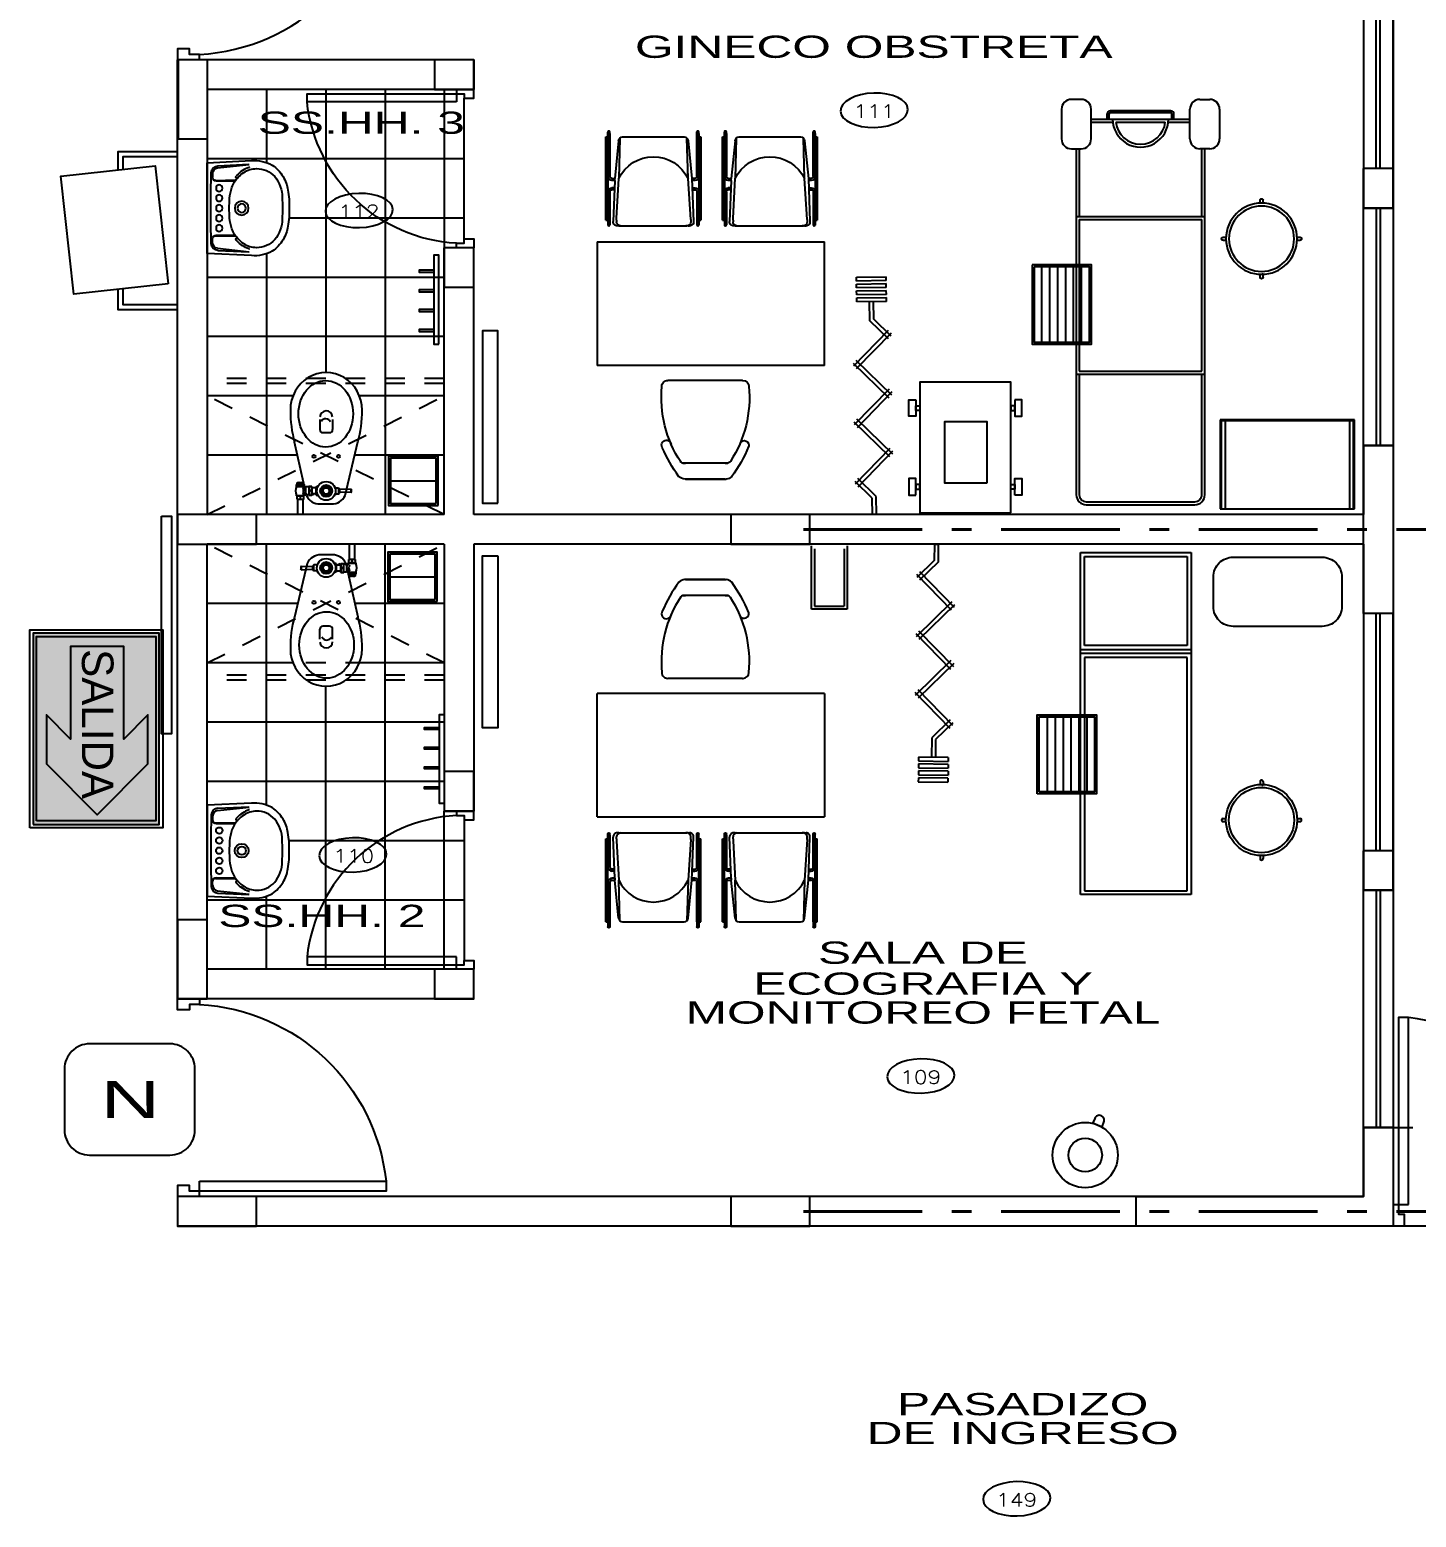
# Model space of a CAD drawing. Header units: millimetres. Extents: x 791 to 2661, y 209 to 602.
# Drawn here: x 1190.18 to 1197.2, y 486.16 to 493.68 of the extents above; entities that cross this region are included whole.
import ezdxf
from ezdxf.enums import TextEntityAlignment as Align

# ---------------------------------------------------------------- set-up
doc = ezdxf.new("R2010")
doc.units = ezdxf.units.MM
doc.header["$LTSCALE"] = 0.1
for name, pattern in [('ACAD_ISO10W100', [18, 12, -3, 0, -3]), ('DASHDOT', [1, 0.5, -0.25, 0, -0.25]), ('DASHED2', [9.525, 6.35, -3.175]), ('HIDDEN', [9.525, 6.35, -3.175]), ('HIDDEN2', [4.7625, 3.175, -1.5875]), ('TRAZOS2', [0.375, 0.25, -0.125])]:
    doc.linetypes.add(name, pattern=pattern)
for name, color, linetype in [('01', 1, 'Continuous'), ('02', 8, 'Continuous'), ('06', 1, 'Continuous'), ('1TEXTO-05', 5, 'Continuous'), ('BRIGADAS', 8, 'TRAZOS2'), ('COLUMNAS', 1, 'Continuous'), ('Equipamiento', 1, 'Continuous'), ('LINEAS', 3, 'HIDDEN2'), ('MARCO_FONDO_NEGRO', 7, 'Continuous'), ('N-AMB', 2, 'Continuous'), ('Pisos', 253, 'Continuous'), ('Proyecciones', 9, 'HIDDEN'), ('Puertas', 1, 'Continuous'), ('Sanitarios', 1, 'Continuous'), ('SEÑAL_FONDO_FIGURAS', 254, 'Continuous'), ('SEÑAL_FONDO_NEGRO', 7, 'Continuous'), ('SEÑAL_FONDO_VERDE', 86, 'Continuous'), ('SEÑALES', 1, 'Continuous'), ('señalizacion', 1, 'Continuous'), ('Ventana alta', 1, 'DASHED2')]:
    doc.layers.add(name, color=color, linetype=linetype)
doc.layers.add('EJES', color=1, linetype='DASHDOT', lineweight=40)
doc.layers.add('MUEBLES', color=8, linetype='HIDDEN2', lineweight=9)
doc.styles.add('0', font='romans.SHX', dxfattribs={"width": 1.5})
doc.styles.add('franklin gothic medium', font='framd.ttf')
doc.styles.add('ROMANS', font='', dxfattribs={"oblique": 1, "height": 0.075})
doc.styles.get('ROMANS').set_extended_font_data('Arial')

# ---------------------------------------------------------------- blocks, each defined once
blk = doc.blocks.new('A$C381B24D8')
at = {"layer": 'Puertas'}
blk.add_lwpolyline([(0.07, 0.1), (0.07, 0.95), (0.025, 0.95), (0.025, 0.1)], close=True, dxfattribs=at)
for points in [[(0, 0.1), (0.025, 0.1), (0.025, 0.055), (0.05, 0.055), (0.05, 0), (0, 0)], [(0.9, 0.1), (0.875, 0.1), (0.875, 0.055), (0.85, 0.055), (0.85, 0), (0.9, 0)]]:
    blk.add_lwpolyline(points, dxfattribs=at)
blk.add_arc((-0.0292, 0.0499), 0.9056, 3.1739, 83.71109, dxfattribs=at)
blk = doc.blocks.new('A$C634057D1')
for p, q in [((0, 0), (0, -0.0778)), ((0.027, 0), (0.027, -0.0778)), ((-0.0857, -0.0538), (-0.1421, -0.0538)), ((-0.212, -0.0973), (-0.2772, -0.3682)), ((-0.243, -0.1109), (-0.245, -0.1129)), ((-0.245, -0.1129), (-0.245, -0.1267)), ((-0.243, -0.1287), (-0.245, -0.1267)), ((-0.243, -0.1109), (-0.186, -0.1128)), ((-0.243, -0.1109), (-0.243, -0.1287)), ((-0.243, -0.1287), (-0.186, -0.1268)), ((-0.186, -0.1128), (-0.186, -0.1268)), ((-0.1795, -0.1048), (-0.182, -0.1073)), ((-0.182, -0.1323), (-0.182, -0.1073)), ((-0.1795, -0.1348), (-0.182, -0.1323)), ((-0.162, -0.1048), (-0.1795, -0.1048)), ((-0.1795, -0.1348), (-0.1795, -0.1048)), ((-0.162, -0.1348), (-0.1795, -0.1348)), ((-0.1591, -0.0988), (-0.162, -0.0988)), ((-0.162, -0.1062), (-0.162, -0.0988)), ((-0.162, -0.1334), (-0.162, -0.1408)), ((-0.1591, -0.1408), (-0.162, -0.1408)), ((-0.066, -0.0978), (-0.0744, -0.0978)), ((-0.066, -0.1418), (-0.0744, -0.1418)), ((-0.066, -0.0978), (-0.066, -0.1418)), ((-0.066, -0.1043), (-0.043, -0.1043)), ((-0.066, -0.1353), (-0.043, -0.1353)), ((-0.0477, -0.1043), (-0.0505, -0.0965)), ((-0.0472, -0.1043), (-0.0505, -0.0965)), ((-0.043, -0.0973), (-0.028, -0.0973)), ((-0.043, -0.1423), (-0.043, -0.0973)), ((-0.043, -0.1423), (-0.028, -0.1423)), ((-0.0408, -0.1198), (-0.0302, -0.1198)), ((-0.028, -0.1423), (-0.028, -0.0973)), ((-0.028, -0.0998), (-0.013, -0.0998)), ((-0.028, -0.1398), (-0.013, -0.1398)), ((-0.0169, -0.0973), (0.0437, -0.3664)), ((0.0037, -0.0993), (-0.013, -0.0993)), ((-0.013, -0.0993), (-0.013, -0.1403)), ((0.0037, -0.1403), (-0.013, -0.1403)), ((0.0331, -0.0948), (-0.0061, -0.0948)), ((-0.0061, -0.0948), (-0.0061, -0.0993)), ((0.0331, -0.0968), (-0.0061, -0.0968)), ((-0.0061, -0.1403), (-0.0061, -0.1518)), ((0.0331, -0.1428), (-0.0061, -0.1428)), ((-0.0035, -0.0778), (-0.0035, -0.0948)), ((0.0305, -0.0778), (-0.0035, -0.0778)), ((0.0135, -0.0795), (0.0135, -0.0931)), ((0.0305, -0.0778), (0.0305, -0.0948)), ((0.0331, -0.0948), (0.0331, -0.0968)), ((0.0331, -0.1428), (0.0331, -0.1518)), ((0.0331, -0.1518), (-0.0061, -0.1518)), ((-0.0035, -0.1518), (-0.0035, -0.1618)), ((0.0305, -0.1618), (-0.0035, -0.1618)), ((0.0135, -0.1535), (0.0135, -0.1601)), ((0.0305, -0.1518), (0.0305, -0.1618)), ((-0.149, -0.4801), (-0.149, -0.4297)), ((-0.099, -0.4147), (-0.134, -0.4147)), ((-0.084, -0.4801), (-0.084, -0.4297))]:
    blk.add_line(p, q)
blk.add_lwpolyline([(-0.1257, -0.1038), (-0.135, -0.1198), (-0.1257, -0.1358), (-0.1073, -0.1358), (-0.098, -0.1198), (-0.1073, -0.1038)], close=True)
for centre, radius in [((-0.1165, -0.1198), 0.0475), ((-0.1165, -0.1198), 0.03), ((-0.1165, -0.1198), 0.029), ((-0.1165, -0.1198), 0.0261), ((-0.1165, -0.1198), 0.024), ((-0.1165, -0.1198), 0.0232), ((-0.1165, -0.1198), 0.016), ((-0.1783, -0.2941), 0.00767), ((-0.0547, -0.2941), 0.00767)]:
    blk.add_circle(centre, radius)
for centre, radius, start, end in [((-0.1462, -0.1253), 0.0716, 87.57807, 156.96042), ((-0.0827, -0.1253), 0.0716, 23.03958, 92.42193), ((-0.1802, -0.1176), 0.00754, 103.7683, 140.24247), ((-0.1802, -0.122), 0.00754, 219.75753, 256.2317), ((-0.1345, -0.1093), 0.0275, 157.58788, 171.3471), ((-0.1345, -0.1303), 0.0275, 188.6529, 202.41212), ((-0.0962, -0.1149), 0.0304, 7.81293, 34.26209), ((-0.0962, -0.1247), 0.0304, 325.73791, 352.18707), ((-0.0135, -0.1086), 0.0295, 157.58788, 202.41212), ((-0.0135, -0.131), 0.0295, 157.58788, 202.41212), ((-0.0575, -0.1086), 0.0295, 337.58788, 22.41212), ((-0.0575, -0.131), 0.0295, 337.58788, 22.41212), ((0.0241, -0.1198), 0.0371, 146.49155, 213.50845), ((0.005, -0.1001), 0.0223, 67.58788, 112.41212), ((0.005, -0.0725), 0.0223, 247.58788, 292.41212), ((0.039, -0.1198), 0.0408, 159.19873, 200.80127), ((0.022, -0.1001), 0.0223, 67.58788, 112.41212), ((0.022, -0.0725), 0.0223, 247.58788, 292.41212), ((-0.0134, -0.1198), 0.0519, 333.71578, 26.28422), ((0.005, -0.1741), 0.0223, 67.58788, 112.41212), ((0.005, -0.1395), 0.0223, 247.58788, 292.41212), ((0.022, -0.1741), 0.0223, 67.58788, 112.41212), ((0.022, -0.1395), 0.0223, 247.58788, 292.41212), ((-0.134, -0.4297), 0.015, 90, 180), ((-0.099, -0.4297), 0.015, 0, 90), ((-0.1165, -0.4921), 0.0326, 184.69817, 357.37177), ((-0.1138, -0.4582), 0.0267, 202.8247, 331.59324)]:
    blk.add_arc(centre, radius, start, end)
for centre, major_axis, ratio, start_param, end_param in [((-0.1165, -0.5233), (0, -0.3339), 0.543435, 4.229443, 4.728782), ((-0.1165, -0.5233), (0, -0.3339), 0.543435, 1.554403, 2.060025), ((-0.1165, -0.5288), (0, -0.1893), 0.958462, 4.712389, 7.853982)]:
    blk.add_ellipse(centre, major_axis=major_axis, ratio=ratio, start_param=start_param, end_param=end_param)
blk.add_ellipse((-0.1144, -0.5096), major_axis=(0, -0.1683), ratio=0.821749)
blk = doc.blocks.new('A$C4FD81D01')
for p, q in [((-0.23, 0), (-0.2402, -0.2243)), ((0.23, 0), (-0.23, 0)), ((0.2402, -0.2243), (0.23, 0)), ((-0.2145, -0.0546), (-0.2216, -0.2119)), ((-0.2032, -0.0529), (-0.2208, -0.212)), ((-0.1753, -0.028), (-0.1544, -0.028)), ((-0.1404, -0.0423), (-0.1424, -0.1417)), ((-0.1375, -0.045), (-0.1375, -0.1383)), ((0.1375, -0.045), (0.1375, -0.1383)), ((0.1404, -0.0423), (0.1424, -0.1417)), ((0.1753, -0.028), (0.1544, -0.028)), ((0.2032, -0.0529), (0.2208, -0.212)), ((0.2145, -0.0546), (0.2216, -0.2119))]:
    blk.add_line(p, q)
for points in [[(-0.2072, -0.215, -0.005), (-0.2064, -0.212, -0.121292), (-0.166, -0.1504, -0.007977), (-0.1624, -0.1469)], [(0.2072, -0.215, 0.005), (0.2064, -0.212, 0.121292), (0.166, -0.1504, 0.007977), (0.1624, -0.1469)]]:
    blk.add_lwpolyline(points, format="xyb")
blk.add_lwpolyline([(-0.0496, -0.1137, 0.062677), (-0.1048, -0.1251, 0.110639), (-0.1576, -0.159, 0.120976), (-0.195, -0.2156, 0.061198), (-0.2, -0.25, 0.21707), (-0.1593, -0.342, 0.174983), (-0.0545, -0.3798, 0.010618), (0, -0.381, 0.010618), (0.0545, -0.3798, 0.174983), (0.1593, -0.342, 0.21707), (0.2, -0.25, 0.061198), (0.195, -0.2156, 0.120976), (0.1576, -0.159, 0.110639), (0.1048, -0.1251, 0.062677), (0.0496, -0.1137, 0.017583), (0, -0.112, 0.017583)], format="xyb", close=True)
for centre, radius in [((-0.1015, -0.0615), 0.0165), ((-0.051, -0.0615), 0.0165), ((0, -0.0615), 0.0165), ((0.051, -0.0615), 0.0165), ((0.1015, -0.0615), 0.0165), ((0, -0.175), 0.035), ((0, -0.175), 0.0215)]:
    blk.add_circle(centre, radius)
for centre, radius, start, end in [((-0.1795, -0.0561), 0.035, 92.00786, 177.39475), ((-0.1753, -0.056), 0.028, 90, 173.68888), ((0, -5.1762), 5.1582, 87.99214, 92.00786), ((-0.1545, -0.045), 0.017, 0, 90), ((-0.1544, -0.042), 0.014, 358.86261, 90), ((0.1545, -0.045), 0.017, 90, 180), ((0.1544, -0.042), 0.014, 90, 181.13739), ((0.1753, -0.056), 0.028, 6.31112, 90), ((0.1795, -0.0561), 0.035, 2.60525, 87.99214), ((-0.1583, -0.1513), 0.006, 313.35691, 133.35691), ((-0.1404, -0.1417), 0.002, 178.86261, 305.63814), ((-0.1355, -0.1383), 0.002, 180, 303.28912), ((0.1048, -0.1251), 9e-16, 142.3286, 0), ((0.1355, -0.1383), 0.002, 236.71088, 0), ((0.1404, -0.1417), 0.002, 234.36186, 1.13739), ((0.1583, -0.1513), 0.006, 46.64309, 226.64309), ((-0.0555, -0.2393), 0.1853, 175.37654, 209.02537), ((0.0555, -0.2393), 0.1853, 330.97463, 4.62346), ((-0.0678, -0.2307), 0.1792, 213.31809, 238.99235), ((0.0678, -0.2307), 0.1792, 301.00765, 326.68191), ((-0.0595, -0.2119), 0.1996, 239.74352, 260.7094), ((-0.0208, -0.0264), 0.389, 259.49668, 266.34485), ((0, 2.5021), 2.9171, 269.10365, 270.89635), ((0.0208, -0.0264), 0.389, 273.65515, 280.50332), ((0.0595, -0.2119), 0.1996, 279.2906, 300.25648)]:
    blk.add_arc(centre, radius, start, end)
blk = doc.blocks.new('H-7')
for p, q in [((0.318, 0.0962), (0.1397, -0.0821)), ((0.3322, 0.0821), (0.1539, -0.0962)), ((0.2897, 0.0821), (0.468, -0.0962)), ((0.3039, 0.0962), (0.4822, -0.0821)), ((0.618, 0.0962), (0.4397, -0.0821)), ((0.6322, 0.0821), (0.4539, -0.0962)), ((0.5869, 0.0821), (0.7652, -0.0962)), ((0.6011, 0.0962), (0.7794, -0.0821)), ((0.9152, 0.0962), (0.7369, -0.0821)), ((0.9294, 0.0821), (0.7511, -0.0962)), ((0.8869, 0.0821), (0.979, -0.01)), ((0.9011, 0.0962), (0.9873, 0.01)), ((0, 0.01), (0.0901, 0.01)), ((0, 0.01), (0, -0.01)), ((0.0901, 0.01), (0.1822, -0.0821)), ((0.9873, 0.01), (1.0765, 0.01)), ((1.0765, 0.075), (1.0965, 0.075)), ((1.0765, 0.075), (1.0765, -0.075)), ((1.0965, -0.075), (1.0965, 0.075)), ((1.1115, 0.075), (1.1315, 0.075)), ((1.1115, 0.075), (1.1115, -0.075)), ((1.1315, -0.075), (1.1315, 0.075)), ((1.1465, 0.075), (1.1665, 0.075)), ((1.1465, 0.075), (1.1465, -0.075)), ((1.1665, -0.075), (1.1665, 0.075)), ((1.1815, 0.075), (1.2015, 0.075)), ((1.1815, 0.075), (1.1815, -0.075)), ((1.2015, -0.075), (1.2015, 0.075)), ((0, -0.01), (0.0818, -0.01)), ((0.0818, -0.01), (0.168, -0.0962)), ((0.979, -0.01), (1.0765, -0.01)), ((1.0765, -0.075), (1.0965, -0.075)), ((1.1115, -0.075), (1.1315, -0.075)), ((1.1465, -0.075), (1.1665, -0.075)), ((1.1815, -0.075), (1.2015, -0.075))]:
    blk.add_line(p, q)
blk = doc.blocks.new('MM-03')
at = {"layer": 'Equipamiento'}
for p, q in [((-1.6905, 0.6118), (-1.5405, 0.6118)), ((-1.7405, 0.5118), (-1.7405, 0.5618)), ((-1.4905, 0.5618), (-1.4905, 0.5118)), ((-1.1488, -0.1132), (-1.1488, 0.5368)), ((-0.3505, -0.1132), (-0.3505, 0.5368)), ((-1.5405, 0.4618), (-1.6905, 0.4618)), ((-1.6405, -0.0382), (-1.6405, 0.4618)), ((-1.6255, 0.3523), (-1.6255, 0.4618)), ((-1.1338, -0.0982), (-1.1338, 0.5218)), ((-0.3655, -0.0982), (-0.3655, 0.5218)), ((-1.6405, 0.3807), (-1.667, 0.3807)), ((-1.682, 0.3657), (-1.682, 0.058)), ((-1.672, 0.3657), (-1.672, 0.058)), ((-1.6405, 0.3707), (-1.667, 0.3707)), ((-1.6255, 0.0865), (-1.6255, 0.3372)), ((-1.6405, 0.053), (-1.667, 0.053)), ((-1.6405, 0.043), (-1.667, 0.043)), ((-1.6255, -0.0382), (-1.6255, 0.0714)), ((-1.5405, -0.0382), (-1.6905, -0.0382)), ((-1.7405, -0.0882), (-1.7405, -0.1382)), ((-1.4905, -0.1382), (-1.4905, -0.0882)), ((-1.6905, -0.1882), (-1.5405, -0.1882))]:
    blk.add_line(p, q, dxfattribs=at)
for points in [[(-1.4905, -0.1132), (0.2595, -0.1132, 0.414214), (0.3095, -0.0632), (0.3095, 0.4868, 0.414214), (0.2595, 0.5368), (-1.4905, 0.5368)], [(-0.3505, -0.0982), (0.2595, -0.0982, 0.414214), (0.2945, -0.0632), (0.2945, 0.4868, 0.414214), (0.2595, 0.5218), (-0.3505, 0.5218)]]:
    blk.add_lwpolyline(points, format="xyb", dxfattribs=at)
for points in [[(-1.1488, 0.5218), (-1.4905, 0.5218)], [(-1.0405, 0.5218), (-1.1338, 0.5218)], [(-0.3655, 0.5218), (-1.0405, 0.5218)], [(-1.4905, -0.0982), (-1.1488, -0.0982)], [(-1.1338, -0.0982), (-1.0405, -0.0982)], [(-1.0405, -0.0982), (-0.3655, -0.0982)]]:
    blk.add_lwpolyline(points, dxfattribs=at)
for centre, radius, start, end in [((-1.6905, 0.5618), 0.05, 90, 180), ((-1.5405, 0.5618), 0.05, 0, 90), ((-1.6905, 0.5118), 0.05, 180, 270), ((-1.5405, 0.5118), 0.05, 270, 0), ((-1.667, 0.3657), 0.015, 90, 180), ((-1.667, 0.3657), 0.005, 90, 180), ((-1.6405, 0.2118), 0.1413, 270, 90), ((-1.6405, 0.2118), 0.1263, 276.82337, 83.17663), ((-1.667, 0.058), 0.015, 180, 270), ((-1.667, 0.058), 0.005, 180, 270), ((-1.6905, -0.0882), 0.05, 90, 180), ((-1.5405, -0.0882), 0.05, 0, 90), ((-1.6905, -0.1382), 0.05, 180, 270), ((-1.5405, -0.1382), 0.05, 270, 0)]:
    blk.add_arc(centre, radius, start, end, dxfattribs=at)
blk = doc.blocks.new('MA-32-34')
for p, q in [((-0.0075, 0.1798), (-0.0075, 0.1949)), ((0.0075, 0.1798), (0.0075, 0.1949)), ((-0.1949, 0.0075), (-0.1798, 0.0075)), ((0.1798, 0.0075), (0.1949, 0.0075)), ((-0.1949, -0.0075), (-0.1798, -0.0075)), ((0.1798, -0.0075), (0.1949, -0.0075)), ((-0.0075, -0.1949), (-0.0075, -0.1798)), ((0.0075, -0.1949), (0.0075, -0.1798))]:
    blk.add_line(p, q)
for radius in [0.18, 0.165]:
    blk.add_circle((0, 0), radius)
for centre, radius, start, end in [((0, 0.195), 0.0075, 358.89789, 181.10211), ((-0.195, 0), 0.0075, 88.89789, 271.10211), ((-0.186, 0.0013), 0.01, 5, 90), ((0.195, 0), 0.0075, 268.89789, 91.10211), ((0, -0.195), 0.0075, 178.89789, 1.10211)]:
    blk.add_arc(centre, radius, start, end)
blk = doc.blocks.new('MA-47')
for p, q in [((-0.1, 0.01), (-0.1, 0.39)), ((-0.06, 0.01), (-0.06, 0.39)), ((-0.02, 0.01), (-0.02, 0.39)), ((0.02, 0.01), (0.02, 0.39)), ((0.06, 0.01), (0.06, 0.39)), ((0.1, 0.01), (0.1, 0.39))]:
    blk.add_line(p, q)
for points in [[(0.15, 0.4), (0.15, 0), (-0.15, 0), (-0.15, 0.4)], [(0.14, 0.39), (0.14, 0.01), (-0.14, 0.01), (-0.14, 0.39)]]:
    blk.add_lwpolyline(points, close=True)
blk = doc.blocks.new('MA-12')
for points in [[(0, 0), (0.66, 0), (0.66, 0.46), (0, 0.46)], [(0.0891, 0.4803), (0.1723, 0.4803), (0.1723, 0.5162), (0.0891, 0.5162)], [(0.1189, 0.46), (0.1425, 0.46), (0.1425, 0.4803), (0.1189, 0.4803)], [(0.5709, 0.4803), (0.4877, 0.4803), (0.4877, 0.5162), (0.5709, 0.5162)], [(0.5411, 0.46), (0.5175, 0.46), (0.5175, 0.4803), (0.5411, 0.4803)], [(0.0891, -0.0203), (0.1723, -0.0203), (0.1723, -0.0562), (0.0891, -0.0562)], [(0.1189, 0), (0.1425, 0), (0.1425, -0.0203), (0.1189, -0.0203)], [(0.5709, -0.0203), (0.4877, -0.0203), (0.4877, -0.0562), (0.5709, -0.0562)], [(0.5411, 0), (0.5175, 0), (0.5175, -0.0203), (0.5411, -0.0203)]]:
    blk.add_lwpolyline(points, close=True)
blk = doc.blocks.new('MC-19')
at = {"layer": 'Equipamiento'}
for p, q in [((0.2192, 0.631), (0.2193, 0.6328)), ((0.2193, 0.6328), (0.2193, 0.6329)), ((0.2193, 0.6328), (0.2193, 0.6328)), ((0.2193, 0.6328), (0.2193, 0.6328)), ((0.2193, 0.6328), (0.2193, 0.6328)), ((0.2193, 0.6328), (0.2193, 0.6328)), ((0.2193, 0.6328), (0.2193, 0.6328)), ((0.2193, 0.631), (0.2193, 0.2528)), ((0.2193, 0.6265), (0.2193, 0.2528)), ((-0.2807, 0.5428), (-0.2807, 0.5476)), ((-0.2807, 0.5428), (-0.2807, 0.5476)), ((-0.2807, 0.5428), (-0.2807, 0.3381)), ((-0.2807, 0.3428), (-0.2807, 0.5428)), ((-0.1999, 0.5569), (-0.1999, 0.3287)), ((-0.1999, 0.5433), (-0.1999, 0.5569)), ((-0.1999, 0.5569), (-0.1999, 0.5433)), ((-0.1999, 0.3287), (-0.1999, 0.3423)), ((0.2192, 0.2549), (0.2193, 0.2528)), ((0.2193, 0.2528), (0.2193, 0.2528)), ((0.2193, 0.2528), (0.2193, 0.2528))]:
    blk.add_line(p, q, dxfattribs=at)
for centre, radius, start, end in [((0.223, -0.1203), 0.8522, 113.39683, 125.1108), ((0.1325, 0.0765), 0.5891, 84.47386, 123.23104), ((-0.1086, 0.6393), 0.0236, 303.18455, 106.85889), ((0.1893, 0.6328), 0.03, 360, 90), ((-0.2266, 0.5403), 0.0546, 137.91193, 172.27353), ((-0.1803, 0.5516), 0.0202, 119.4922, 164.76408), ((-0.2009, 0.3564), 0.0819, 192.9593, 215.40271), ((0.2133, 0.9796), 0.8253, 234.35405, 246.14717), ((-0.1809, 0.3337), 0.0196, 194.76112, 241.35335), ((0.1341, 0.8152), 0.595, 236.66069, 275.32146), ((-0.1074, 0.2459), 0.0248, 238.20308, 80.96344), ((0.1893, 0.2528), 0.03, 270, 0)]:
    blk.add_arc(centre, radius, start, end, dxfattribs=at)
blk = doc.blocks.new('MC-17')
for p, q in [((-0.24, 0.49), (-0.23, 0.49)), ((-0.24, 0.49), (-0.23, 0.49)), ((-0.24, 0.49), (-0.23, 0.49)), ((-0.24, 0.49), (-0.23, 0.49)), ((-0.24, 0.49), (-0.23, 0.49)), ((-0.24, 0.07), (-0.24, 0.49)), ((-0.24, 0.49), (-0.24, 0.07)), ((-0.23, 0.5084), (-0.23, 0.5152)), ((-0.23, 0.5084), (-0.23, 0.5087)), ((-0.23, 0.49), (-0.23, 0.5087)), ((-0.23, 0.3468), (-0.23, 0.5084)), ((-0.23, 0.49), (-0.23, 0.46)), ((-0.22, 0.5084), (-0.22, 0.5152)), ((-0.22, 0.5084), (-0.22, 0.5087)), ((-0.22, 0.3468), (-0.22, 0.5087)), ((-0.22, 0.5087), (-0.22, 0.3468)), ((-0.1954, 0.29), (-0.2032, 0.4983)), ((-0.1862, 0.4903), (-0.1862, 0.5)), ((-0.1862, 0.4903), (-0.1862, 0.4799)), ((-0.1862, 0.4799), (-0.175, 0.28)), ((-0.175, 0.52), (-0.1833, 0.52)), ((-0.175, 0.52), (-0.1573, 0.52)), ((-0.1662, 0.52), (0.1696, 0.52)), ((-0.1573, 0.52), (-0.1573, 0.5192)), ((0.175, 0.52), (0.1643, 0.52)), ((0.175, 0.52), (0.1833, 0.52)), ((0.1896, 0.4867), (0.175, 0.28)), ((0.1896, 0.4867), (0.1896, 0.5)), ((0.195, 0.28), (0.2032, 0.4983)), ((0.22, 0.508), (0.22, 0.5153)), ((0.22, 0.3468), (0.22, 0.508)), ((0.23, 0.508), (0.23, 0.5153)), ((0.23, 0.3468), (0.23, 0.508)), ((0.23, 0.49), (0.24, 0.49)), ((0.24, 0.07), (0.24, 0.49)), ((-0.23, 0.27), (-0.23, 0.3468)), ((-0.2199, 0.3268), (-0.22, 0.3268)), ((-0.1971, 0.3368), (-0.21, 0.3368)), ((-0.1968, 0.3268), (-0.21, 0.3268)), ((0.1968, 0.3268), (0.21, 0.3268)), ((0.1971, 0.3368), (0.21, 0.3368)), ((0.23, 0.2674), (0.23, 0.3644)), ((0.23, 0.29), (0.23, 0.3268)), ((-0.23, 0.27), (-0.23, 0.0524)), ((-0.22, 0.27), (-0.22, 0.0524)), ((-0.22, 0.0517), (-0.22, 0.27)), ((-0.1954, 0.29), (-0.21, 0.29)), ((-0.21, 0.28), (-0.195, 0.28)), ((-0.21, 0.28), (-0.195, 0.28)), ((-0.1954, 0.29), (-0.195, 0.28)), ((-0.1759, 0.089), (-0.195, 0.28)), ((-0.175, 0.28), (-0.175, 0.28)), ((-0.1697, 0.0755), (-0.175, 0.28)), ((0.175, 0.28), (0.1697, 0.0755)), ((0.1759, 0.089), (0.195, 0.28)), ((0.21, 0.28), (0.195, 0.28)), ((0.195, 0.28), (0.21, 0.28)), ((0.21, 0.29), (0.1954, 0.29)), ((0.22, 0.27), (0.22, 0.2531)), ((0.22, 0.07), (0.22, 0.27)), ((0.22, 0.2531), (0.22, 0.07)), ((0.23, 0.29), (0.23, 0.2674)), ((0.23, 0.28), (0.23, 0.29)), ((0.23, 0.28), (0.23, 0.2586)), ((0.23, 0.0526), (0.23, 0.27)), ((0.23, 0.2586), (0.23, 0.0448)), ((-0.23, 0.07), (-0.23, 0.1)), ((-0.1759, 0.089), (-0.1759, 0.089)), ((-0.24, 0.07), (-0.23, 0.07)), ((-0.24, 0.07), (-0.23, 0.07)), ((-0.24, 0.07), (-0.23, 0.07)), ((-0.24, 0.07), (-0.23, 0.07)), ((-0.24, 0.07), (-0.23, 0.07)), ((-0.23, 0.07), (-0.23, 0.0524)), ((-0.23, 0.0533), (-0.23, 0.0449)), ((-0.23, 0.0533), (-0.23, 0.0524)), ((-0.22, 0.0524), (-0.22, 0.0554)), ((-0.22, 0.0517), (-0.22, 0.049)), ((-0.22, 0.049), (-0.22, 0.0449)), ((-0.1559, 0.07), (0.1559, 0.07)), ((0.22, 0.07), (0.22, 0.0526)), ((0.22, 0.0526), (0.22, 0.0448)), ((0.23, 0.07), (0.24, 0.07)), ((0.23, 0.0526), (0.23, 0.0448))]:
    blk.add_line(p, q)
for centre in [(-0.225, 0.515), (0.225, 0.515), (-0.225, 0.045), (0.225, 0.045)]:
    blk.add_circle(centre, 0.005)
for centre, radius, start, end in [((-0.1833, 0.5), 0.02, 90.00001, 184.76365), ((-0.1662, 0.5), 0.02, 90.00001, 180.00001), ((0.1696, 0.5), 0.02, 0.00001, 90.00001), ((0.1833, 0.5), 0.02, 355.23637, 90.00001), ((-0.21, 0.3468), 0.02, 180.00001, 270.00001), ((-0.21, 0.3468), 0.01, 180.00001, 270.00001), ((0.21, 0.3468), 0.01, 270.00001, 0.00001), ((0.21, 0.3468), 0.02, 270.00001, 0.00001), ((-0.21, 0.27), 0.02, 90.00001, 180.00001), ((-0.21, 0.27), 0.01, 90.00001, 180.00001), ((-0.21, 0.27), 0.01, 90.00001, 180.00001), ((0, 0.3642), 0.1942, 205.69542, 334.3046), ((0.21, 0.27), 0.02, 0.00001, 90.00001), ((0.21, 0.27), 0.01, 0.00001, 90.00001), ((-0.1559, 0.09), 0.02, 182.72632, 270.00001), ((0.1559, 0.09), 0.02, 270.00001, 357.2737)]:
    blk.add_arc(centre, radius, start, end)
blk = doc.blocks.new('MC-34')
for p, q in [((-0.025, 0.05), (-0.1, 0.05)), ((-0.025, -0.05), (-0.1, -0.05)), ((-0.025, -0.15), (-0.1, -0.15))]:
    blk.add_line(p, q)
blk.add_lwpolyline([(0, -0.225), (0, 0.225), (-0.025, 0.225), (-0.025, -0.225)], close=True)
for points in [[(-0.025, 0.15), (-0.1, 0.15), (-0.1, 0.14), (-0.025, 0.14)], [(-0.025, 0.05), (-0.1, 0.05), (-0.1, 0.04), (-0.025, 0.04)], [(-0.025, -0.05), (-0.1, -0.05), (-0.1, -0.06), (-0.025, -0.06)], [(-0.025, -0.15), (-0.1, -0.15), (-0.1, -0.16), (-0.025, -0.16)]]:
    blk.add_lwpolyline(points)
blk = doc.blocks.new('MA-29')
for p, q in [((-0.1366, 0.1877), (-0.1366, -0.4923)), ((0.3134, 0.1877), (-0.1366, 0.1877)), ((0.3084, 0.1827), (-0.1366, 0.1827)), ((0.3084, 0.1627), (-0.1366, 0.1627)), ((0.3084, -0.4873), (0.3084, 0.1827)), ((0.3134, -0.4923), (0.3134, 0.1877)), ((0.3084, -0.4673), (-0.1366, -0.4673)), ((-0.1366, -0.4873), (0.3084, -0.4873)), ((-0.1366, -0.4923), (0.3134, -0.4923))]:
    blk.add_line(p, q)
blk = doc.blocks.new('I-40')
at = {"layer": 'Equipamiento'}
for points in [[(-0.555, 0.7157), (-0.255, 0.7157), (-0.255, 0.6124)], [(-0.555, 0.6907), (-0.28, 0.6907), (-0.28, 0.6097)], [(-0.255, 0.0088), (-0.255, -0.0843), (-0.555, -0.0843)], [(-0.28, 0.006), (-0.28, -0.0593), (-0.555, -0.0593)]]:
    blk.add_lwpolyline(points, dxfattribs=at)
blk.add_lwpolyline([(-0.508, 0.5844), (-0.0309, 0.6373), (0.0353, 0.041), (-0.4418, -0.012)], close=True, dxfattribs=at)
blk = doc.blocks.new('MP-1')
at = {"layer": 'Equipamiento'}
blk.add_line((0.115, 0), (0.115, -0.23), dxfattribs=at)
for points in [[(-0.01, -0.24), (0.24, -0.24), (0.24, 0.01), (-0.01, 0.01)], [(0, -0.23), (0.23, -0.23), (0.23, 0), (0, 0)]]:
    blk.add_lwpolyline(points, close=True, dxfattribs=at)
blk = doc.blocks.new('D-7')
blk.add_lwpolyline([(-0.2221, 0.0832), (-0.2361, 0.1039, 0.414214), (-0.2708, 0.1106), (-0.2708, 0.1106, 0.414214), (-0.2776, 0.0759), (-0.2636, 0.0552)], format="xyb", close=True)
for radius in [0.165, 0.085]:
    blk.add_circle((-0.1505, -0.0676), radius)
blk = doc.blocks.new('MM-2')
at = {"linetype": 'Continuous'}
for p, q in [((-1.83, 0.28), (-0.1, 0.28)), ((-1.83, -0.28), (-1.83, 0.28)), ((-0.63, 0.26), (-1.81, 0.26)), ((-1.81, 0.26), (-1.81, -0.26)), ((-0.63, -0.26), (-0.63, 0.26)), ((-0.61, -0.28), (-0.61, 0.28)), ((-0.61, 0.28), (-0.59, 0.28)), ((-0.59, 0.28), (-0.59, -0.28)), ((-0.57, 0.26), (-0.12, 0.26)), ((-0.57, -0.26), (-0.57, 0.26)), ((-0.12, 0.26), (-0.12, -0.26)), ((-0.1, 0.28), (-0.1, -0.28)), ((-0.1, -0.28), (-1.83, -0.28)), ((-1.81, -0.26), (-0.63, -0.26)), ((-0.59, -0.28), (-0.61, -0.28)), ((-0.12, -0.26), (-0.57, -0.26))]:
    blk.add_line(p, q, dxfattribs=at)
blk = doc.blocks.new('A$C4F586106')
at = {"layer": 'SEÑAL_FONDO_FIGURAS'}
h = blk.add_hatch(color=256, dxfattribs=at)
h.paths.add_polyline_path([(1.092, 0.238), (0.029, 0.238), (0.029, 1.85), (1.092, 1.85)])
h.paths.add_polyline_path([(1.063, 1.821), (0.058, 1.821), (0.058, 0.267), (1.063, 0.267)], flags=16)
h.paths.add_polyline_path([(0.807, 1.55), (0.807, 0.438), (0.287, 0.438), (0.287, 1.55)], flags=8)
blk.add_hatch(color=256, dxfattribs=at).paths.add_polyline_path([(0.553, 1.768), (0.126, 1.339), (0.126, 0.925), (0.327, 1.132), (0.327, 0.349), (0.553, 0.349), (0.778, 0.349), (0.778, 1.132), (0.979, 0.925), (0.979, 1.339)])
at = {"layer": 'SEÑAL_FONDO_VERDE'}
h = blk.add_hatch(color=256, dxfattribs=at)
h.paths.add_polyline_path([(0.058, 0.267), (0.058, 1.821), (1.063, 1.821), (1.063, 0.267)])
h.paths.add_polyline_path([(0.327, 0.349), (0.553, 0.349), (0.778, 0.349), (0.778, 1.132), (0.979, 0.925), (0.979, 1.339), (0.553, 1.768), (0.126, 1.339), (0.126, 0.925), (0.327, 1.132)], flags=16)
at = {"layer": 'MARCO_FONDO_NEGRO'}
blk.add_lwpolyline([(1.121, 1.879), (1.121, 0.209), (0, 0.209), (0, 1.879)], close=True, dxfattribs=at)
at = {"layer": 'SEÑAL_FONDO_FIGURAS'}
blk.add_lwpolyline([(1.092, 1.85), (0.029, 1.85), (0.029, 0.238), (1.092, 0.238)], close=True, dxfattribs=at)
at = {"layer": 'SEÑAL_FONDO_NEGRO'}
blk.add_lwpolyline([(1.063, 1.821), (1.063, 0.267), (0.058, 0.267), (0.058, 1.821)], close=True, dxfattribs=at)
at = {"layer": 'SEÑAL_FONDO_VERDE'}
for points in [[(1.063, 1.821), (1.063, 0.267), (0.058, 0.267), (0.058, 1.821)], [(0.553, 0.349), (0.778, 0.349), (0.778, 1.132), (0.979, 0.925), (0.979, 1.339), (0.553, 1.768), (0.126, 1.339), (0.126, 0.925), (0.327, 1.132), (0.327, 0.349)], [(0.553, 0.349), (0.778, 0.349), (0.778, 1.132), (0.979, 0.925), (0.979, 1.339), (0.553, 1.768), (0.126, 1.339), (0.126, 0.925), (0.327, 1.132), (0.327, 0.349)]]:
    blk.add_lwpolyline(points, close=True, dxfattribs=at)
at = {"layer": 'SEÑAL_FONDO_VERDE', "style": 'franklin gothic medium'}
blk.add_text('SALIDA', height=0.2658, rotation=90, dxfattribs=at).set_placement((0.681, 0.372))
blk = doc.blocks.new('A$C4DE02C67')
at = {"layer": 'SEÑALES', "color": 2}
blk.add_lwpolyline([(0.0844, 0), (0.3556, 0, 0.414214), (0.4399, 0.0844), (0.4399, 0.2906, 0.414214), (0.3556, 0.375), (0.0844, 0.375, 0.414214), (0, 0.2906), (0, 0.0844, 0.414214)], format="xyb", close=True, dxfattribs=at)
at = {"layer": 'SEÑALES', "color": 2, "style": 'ROMANS', "width": 1.6}
blk.add_attdef('N', text='', height=0.125, dxfattribs=at).set_placement((0.2219, 0.1875), align=Align.MIDDLE_CENTER)
blk = doc.blocks.new('A$C19FD3893')
at = {"layer": 'SEÑALES', "color": 2}
blk.add_blockref('A$C4DE02C67', (-0.22, -0.375), dxfattribs=at).add_auto_attribs({'N': 'N'})

msp = doc.modelspace()

# ---------------------------------------------------------------- linework, layer by layer
at = {"layer": '01'}
for p, q in [((1197.0814, 500.7791), (1197.0814, 487.7791)), ((1196.9964, 492.9791), (1196.9964, 494.1791)), ((1197.0164, 492.9791), (1197.0164, 494.1791)), ((1196.9964, 492.7791), (1196.9964, 491.5791)), ((1197.0164, 492.7791), (1197.0164, 491.5791)), ((1196.9964, 489.5291), (1196.9964, 490.7291)), ((1197.0164, 489.5291), (1197.0164, 490.7291)), ((1196.9964, 489.3291), (1196.9964, 488.1291)), ((1197.0164, 489.3291), (1197.0164, 488.1291)), ((1197.0814, 487.6291), (1197.0814, 487.6291))]:
    msp.add_line(p, q, dxfattribs=at)
at = {"layer": '02'}
for p, q in [((1196.9314, 494.1791), (1196.9314, 492.9791)), ((1197.0814, 492.9791), (1197.0814, 494.1791)), ((1196.9314, 491.5791), (1196.9314, 492.7791)), ((1197.0814, 492.7791), (1197.0814, 491.5791)), ((1196.9314, 490.7291), (1196.9314, 489.5291)), ((1197.0814, 489.5291), (1197.0814, 490.7291)), ((1196.9314, 488.1291), (1196.9314, 489.3291)), ((1197.0814, 489.3291), (1197.0814, 488.1291))]:
    msp.add_line(p, q, dxfattribs=at)
at = {"layer": '06'}
for p, q in [((1190.9314, 488.7791), (1190.9314, 493.5291)), ((1192.4314, 493.5291), (1190.9314, 493.5291)), ((1192.4314, 493.5291), (1192.4314, 493.3791)), ((1191.0814, 493.3791), (1191.0814, 491.2291)), ((1192.4314, 493.3791), (1191.0814, 493.3791)), ((1196.9314, 492.9791), (1196.9314, 492.7791)), ((1196.9314, 492.9791), (1196.9314, 492.7791)), ((1196.9314, 492.9791), (1196.9314, 492.7791)), ((1196.9314, 492.7791), (1196.9314, 492.9791)), ((1197.0814, 492.9791), (1196.9314, 492.9791)), ((1197.0814, 492.9791), (1197.0814, 492.7791)), ((1197.0814, 492.9791), (1197.0814, 492.7791)), ((1197.0814, 492.9791), (1197.0814, 492.7791)), ((1197.0814, 492.7791), (1197.0814, 492.9791)), ((1197.0814, 492.7791), (1196.9314, 492.7791)), ((1192.4314, 492.5791), (1192.2814, 492.5791)), ((1192.2814, 491.2291), (1192.2814, 492.5791)), ((1192.4314, 491.2291), (1192.4314, 492.5791)), ((1196.9314, 491.5791), (1196.9314, 491.2291)), ((1197.0814, 491.5791), (1196.9314, 491.5791)), ((1197.0814, 491.5791), (1197.0814, 490.7291)), ((1192.2814, 491.2291), (1191.0814, 491.2291)), ((1192.2814, 491.2291), (1191.0814, 491.2291)), ((1196.9314, 491.2291), (1192.4314, 491.2291)), ((1191.0814, 488.9291), (1191.0814, 491.0791)), ((1191.0814, 489.8791), (1191.0814, 491.0791)), ((1192.2814, 491.0791), (1191.0814, 491.0791)), ((1192.2814, 491.0791), (1191.0814, 491.0791)), ((1192.2814, 491.0791), (1192.2814, 489.7291)), ((1196.9314, 491.0791), (1192.4314, 491.0791)), ((1192.4314, 491.0791), (1192.4314, 489.7291)), ((1196.9314, 491.0791), (1196.9314, 490.7291)), ((1197.0814, 490.7291), (1196.9314, 490.7291)), ((1192.4314, 489.7291), (1192.2814, 489.7291)), ((1196.9314, 489.5291), (1196.9314, 489.3291)), ((1196.9314, 489.5291), (1196.9314, 489.3291)), ((1196.9314, 489.3291), (1196.9314, 489.5291)), ((1197.0814, 489.5291), (1196.9314, 489.5291)), ((1197.0814, 489.5291), (1197.0814, 489.3291)), ((1197.0814, 489.5291), (1197.0814, 489.3291)), ((1197.0814, 489.3291), (1197.0814, 489.5291)), ((1197.0814, 489.3291), (1196.9314, 489.3291)), ((1192.4314, 488.9291), (1191.0814, 488.9291)), ((1192.4314, 488.7791), (1192.4314, 488.9291)), ((1192.4314, 488.7791), (1190.9314, 488.7791)), ((1196.9314, 488.1291), (1196.9314, 487.7791)), ((1197.0814, 488.1291), (1196.9314, 488.1291)), ((1196.9314, 488.1291), (1196.9314, 487.7791)), ((1197.0814, 488.1291), (1197.0814, 487.6291)), ((1190.9314, 487.7791), (1190.9314, 487.6291)), ((1196.9314, 487.7791), (1190.9314, 487.7791)), ((1197.0814, 487.6291), (1190.9314, 487.6291))]:
    msp.add_line(p, q, dxfattribs=at)
at = {"layer": 'COLUMNAS', "ltscale": 0.15}
for points in [[(1191.0841, 493.5291), (1190.9341, 493.5291), (1190.9341, 493.1291), (1191.0841, 493.1291)], [(1192.2314, 493.3791), (1192.4314, 493.3791), (1192.4314, 493.5291), (1192.2314, 493.5291)], [(1197.0814, 492.9791), (1196.9314, 492.9791), (1196.9314, 492.7791), (1197.0814, 492.7791)], [(1192.2814, 492.5791), (1192.2814, 492.3791), (1192.4314, 492.3791), (1192.4314, 492.5791)], [(1196.9314, 491.5791), (1197.0814, 491.5791), (1197.0814, 490.7291), (1196.9314, 490.7291)], [(1190.9314, 491.2291), (1190.9314, 491.0791), (1191.3314, 491.0791), (1191.3314, 491.2291)], [(1193.7314, 491.2291), (1193.7314, 491.0791), (1194.1314, 491.0791), (1194.1314, 491.2291)], [(1192.2814, 489.9291), (1192.2814, 489.7291), (1192.4314, 489.7291), (1192.4314, 489.9291)], [(1197.0814, 489.5291), (1196.9314, 489.5291), (1196.9314, 489.3291), (1197.0814, 489.3291)], [(1191.0814, 489.1791), (1190.9314, 489.1791), (1190.9314, 488.7791), (1191.0814, 488.7791)], [(1192.2314, 488.7791), (1192.4314, 488.7791), (1192.4314, 488.9291), (1192.2314, 488.9291)], [(1190.9314, 487.7791), (1190.9314, 487.6291), (1191.3314, 487.6291), (1191.3314, 487.7791)], [(1193.7314, 487.7791), (1193.7314, 487.6291), (1194.1314, 487.6291), (1194.1314, 487.7791)]]:
    msp.add_lwpolyline(points, close=True, dxfattribs=at)
msp.add_lwpolyline([(1197.0814, 487.6291), (1195.7814, 487.6291), (1195.7814, 487.7791), (1196.9314, 487.7791), (1196.9314, 488.1291), (1197.0814, 488.1291), (1197.0814, 487.6291)], dxfattribs=at)
msp.add_lwpolyline([(1197.0814, 487.6291), (1195.7814, 487.6291), (1195.7814, 487.7791), (1196.9314, 487.7791), (1196.9314, 488.1291), (1197.0814, 488.1291), (1197.0814, 487.6291)], dxfattribs=at)
at = {"layer": 'EJES', "linetype": 'ACAD_ISO10W100', "ltscale": 0.5}
for p, q in [((1194.0987, 491.1541), (1199.6136, 491.1541)), ((1194.0987, 487.7041), (1199.2225, 487.7041))]:
    msp.add_line(p, q, dxfattribs=at)
at = {"layer": 'Equipamiento', "lineweight": -2}
for p, q in [((1193.0553, 492.6088), (1193.0553, 491.9838)), ((1193.0553, 492.6088), (1194.2053, 492.6088)), ((1194.2053, 491.9838), (1194.2053, 492.6088)), ((1194.2053, 491.9838), (1193.0553, 491.9838)), ((1194.1398, 490.751), (1194.1398, 491.071)), ((1194.1548, 491.056), (1194.1548, 490.766)), ((1194.3048, 491.056), (1194.3048, 490.766)), ((1194.3198, 491.071), (1194.3198, 490.751)), ((1194.3198, 490.751), (1194.1398, 490.751)), ((1194.1548, 490.766), (1194.3048, 490.766)), ((1193.0553, 489.6995), (1193.0553, 490.3245)), ((1194.2053, 490.3245), (1193.0553, 490.3245)), ((1194.2053, 490.3245), (1194.2053, 489.6995)), ((1193.0553, 489.6995), (1194.2053, 489.6995))]:
    msp.add_line(p, q, dxfattribs=at)
for points in [[(1192.5527, 491.2873), (1192.5527, 492.1578), (1192.4751, 492.1578), (1192.4751, 491.2873)], [(1192.5527, 491.0209), (1192.5527, 490.1505), (1192.4751, 490.1505), (1192.4751, 491.0209)]]:
    msp.add_lwpolyline(points, close=True, dxfattribs=at)
at = {"layer": 'Equipamiento', "linetype": 'ByBlock', "lineweight": -2}
msp.add_lwpolyline([(1195.0278, 491.3894), (1195.0278, 491.6988), (1194.8115, 491.6988), (1194.8115, 491.3894)], close=True, dxfattribs=at)
at = {"layer": 'Equipamiento'}
msp.add_lwpolyline([(1190.8506, 491.2205), (1190.9006, 491.2205), (1190.9006, 490.1205), (1190.8506, 490.1205)], close=True, dxfattribs=at)
at = {"layer": 'Equipamiento', "lineweight": -2}
msp.add_lwpolyline([(1196.7224, 490.6636), (1196.2724, 490.6636, -0.414214), (1196.1724, 490.7636), (1196.1724, 490.9136, -0.414214), (1196.2724, 491.0136), (1196.7224, 491.0136, -0.414214), (1196.8224, 490.9136), (1196.8224, 490.7636, -0.414214)], format="xyb", close=True, dxfattribs=at)
at = {"layer": 'N-AMB', "ltscale": 0.5, "extrusion": (0, 0, -1)}
for centre in [(1194.4563, 493.2743), (1191.8505, 492.7671), (1191.8186, 489.5076), (1194.6923, 488.3894), (1195.1778, 486.2509)]:
    msp.add_ellipse(centre, major_axis=(-0.1707, -0.0044), ratio=0.506987, dxfattribs=at)
at = {"layer": 'Pisos'}
for p, q in [((1191.3814, 493.3791), (1191.3814, 493.0097)), ((1191.6814, 493.3791), (1191.6814, 491.9472)), ((1191.9814, 493.3791), (1191.9814, 491.2291)), ((1192.2814, 493.3791), (1192.2814, 492.5791)), ((1192.3825, 492.6236), (1192.3825, 493.3347)), ((1192.3825, 493.0291), (1191.0814, 493.0291)), ((1192.3825, 492.7291), (1191.4959, 492.7291)), ((1191.3814, 492.5485), (1191.3814, 491.2291)), ((1192.2814, 492.4291), (1191.0814, 492.4291)), ((1192.2814, 492.1291), (1191.0814, 492.1291)), ((1191.5158, 491.8291), (1191.0814, 491.8291)), ((1192.2814, 491.8291), (1191.852, 491.8291)), ((1191.5387, 491.5291), (1191.0814, 491.5291)), ((1192.2814, 491.5291), (1191.8282, 491.5291)), ((1191.3814, 489.7597), (1191.3814, 491.0791)), ((1191.9814, 488.9291), (1191.9814, 491.0791)), ((1191.5387, 490.7791), (1191.0814, 490.7791)), ((1192.2814, 490.7791), (1191.8282, 490.7791)), ((1191.5158, 490.4791), (1191.0814, 490.4791)), ((1192.2814, 490.4791), (1191.852, 490.4791)), ((1191.6814, 488.9291), (1191.6814, 490.3611)), ((1192.2814, 490.1791), (1191.0814, 490.1791)), ((1192.2814, 489.8791), (1191.0814, 489.8791)), ((1192.2814, 488.9291), (1192.2814, 489.7291)), ((1192.3825, 489.6847), (1192.3825, 488.9736)), ((1192.3825, 489.5791), (1191.4959, 489.5791)), ((1191.3814, 488.9291), (1191.3814, 489.2985)), ((1192.3825, 489.2791), (1191.0814, 489.2791))]:
    msp.add_line(p, q, dxfattribs=at)
at = {"layer": 'Proyecciones', "ltscale": 0.15}
for p, q in [((1191.0814, 491.2291), (1192.2814, 491.8291)), ((1192.2814, 491.2291), (1191.0814, 491.8291)), ((1191.0814, 490.4791), (1192.2814, 491.0791)), ((1192.2814, 490.4791), (1191.0814, 491.0791)), ((1192.2814, 490.4791), (1191.0814, 490.4791)), ((1197.0814, 488.1291), (1197.6814, 488.1291))]:
    msp.add_line(p, q, dxfattribs=at)
at = {"layer": 'señalizacion', "ltscale": 0.15}
msp.add_line((1198.0814, 487.6291), (1197.0814, 487.6291), dxfattribs=at)
at = {"layer": 'Ventana alta', "linetype": 'DASHED2', "ltscale": 0.15}
for p, q in [((1192.2814, 491.9166), (1191.0814, 491.9166)), ((1192.2814, 491.8916), (1191.0814, 491.8916)), ((1192.2814, 490.4166), (1191.0814, 490.4166)), ((1192.2814, 490.3916), (1191.0814, 490.3916))]:
    msp.add_line(p, q, dxfattribs=at)

# ---------------------------------------------------------------- block references
at = {"layer": 'BRIGADAS', "xscale": 0.599999999999909, "yscale": 0.599999999999909, "zscale": 0.599999999999909, "rotation": 180}
msp.add_blockref('A$C4F586106', (1190.8566, 490.7718), dxfattribs=at)
at = {"layer": 'Equipamiento', "lineweight": -2, "xscale": -1}
for name, p, rotation in [('MC-17', (1193.3394, 493.2091), 180), ('MC-17', (1193.9283, 493.2091), 180), ('MA-32-34', (1196.416, 492.6244), 270), ('H-7', (1194.4579, 491.23), 270.7752014937502), ('MC-34', (1192.2814, 489.9925), 180)]:
    msp.add_blockref(name, p, dxfattribs=dict(at, rotation=rotation))
at = {"layer": 'Equipamiento', "lineweight": -2}
for name, p, rotation in [('I-40', (1190.3764, 492.9811), 180), ('MA-12', (1195.1478, 491.2385), 89.99999999999999), ('H-7', (1194.7707, 491.0782), 269.2247985062498), ('MM-2', (1195.7804, 491.1366), 89.99999999999999), ('MA-47', (1195.4316, 490.2167), 180), ('MA-32-34', (1196.416, 489.6839), 270), ('D-7', (1195.6641, 487.9023), 303.9733948368163)]:
    msp.add_blockref(name, p, dxfattribs=dict(at, rotation=rotation))
for name, p in [('MC-34', (1192.254, 492.3158)), ('MC-17', (1193.3394, 489.0992)), ('MC-17', (1193.9283, 489.0992))]:
    msp.add_blockref(name, p, dxfattribs=at)
at = {"layer": 'Equipamiento', "lineweight": -2, "xscale": -1}
msp.add_blockref('MA-47', (1195.4053, 492.0916), dxfattribs=at)
at = {"layer": 'Equipamiento', "linetype": 'ByBlock', "lineweight": -2, "rotation": 89.99999999999999}
msp.add_blockref('MA-29', (1196.3942, 491.3952), dxfattribs=at)
at = {"layer": 'Equipamiento', "rotation": 89.99999999999999}
for p in [(1192.0098, 491.2845), (1192.0059, 490.7989)]:
    msp.add_blockref('MP-1', p, dxfattribs=at)
at = {"layer": 'LINEAS', "lineweight": -2, "xscale": -1, "rotation": 270}
msp.add_blockref('MC-19', (1193.1594, 491.6884), dxfattribs=at)
at = {"layer": 'LINEAS', "lineweight": -2, "rotation": 270}
msp.add_blockref('MC-19', (1193.1594, 490.6198), dxfattribs=at)
at = {"layer": 'MUEBLES', "linetype": 'ByBlock', "lineweight": -2, "rotation": 270}
msp.add_blockref('MM-03', (1195.5921, 491.5886), dxfattribs=at)
at = {"layer": 'Puertas'}
for p, xscale, yscale, zscale, rotation in [((1190.9314, 494.5291), 1.111111111111313, 1.111111111111313, 1.111111111111313, 269.9999987412492), ((1192.4314, 493.3791), -0.888888888888687, 0.8888888888889142, 0.8888888888889869, 90.00000125874487), ((1192.4314, 488.9291), 0.888888888888687, 0.888888888888687, 0.888888888888687, 89.99999874125511), ((1190.9314, 487.7791), -1.111111111111313, 1.111111111111313, 1.111111111111332, 270.0000012587507), ((1197.0814, 487.6291), 1.111111111111313, 1.111111111111313, 1.111111111111313, 359.9999987412492)]:
    msp.add_blockref('A$C381B24D8', p, dxfattribs=dict(at, xscale=xscale, yscale=yscale, zscale=zscale, rotation=rotation))
at = {"layer": 'Sanitarios', "xscale": -1, "rotation": 90}
msp.add_blockref('A$C4FD81D01', (1191.0814, 492.7791), dxfattribs=at)
at = {"layer": 'Sanitarios'}
for name, p, rotation in [('A$C634057D1', (1191.5674, 491.2291), 180), ('A$C4FD81D01', (1191.0814, 489.5291), 89.99999999999999)]:
    msp.add_blockref(name, p, dxfattribs=dict(at, rotation=rotation))
msp.add_blockref('A$C634057D1', (1191.8004, 491.0791), dxfattribs=at)
at = {"layer": 'señalizacion', "ltscale": 0.15, "xscale": 1.5, "yscale": 1.5, "zscale": 1.5}
msp.add_blockref('A$C19FD3893', (1190.6899, 488.5519), dxfattribs=at)

# ---------------------------------------------------------------- texts
at = {"layer": '1TEXTO-05', "style": 'ROMANS', "width": 1.6}
for s, p in [('GINECO OBSTRETA', (1194.4541, 493.5392)), ('SS.HH. 3', (1191.8614, 493.155)), ('SS.HH. 2', (1191.662, 489.143)), ('SALA DE', (1194.7032, 488.957)), ('ECOGRAFIA Y', (1194.7032, 488.8005)), ('MONITOREO FETAL', (1194.7032, 488.6543)), ('PASADIZO', (1195.2077, 486.6735)), ('DE INGRESO', (1195.2077, 486.5273))]:
    msp.add_text(s, height=0.1125, dxfattribs=at).set_placement(p, align=Align.CENTER)
at = {"layer": 'N-AMB', "color": 3, "ltscale": 0.5, "style": '0', "width": 1.2}
for s, p in [('111', (1194.4557, 493.2689)), ('112', (1191.8499, 492.7618)), ('110', (1191.8234, 489.5022)), ('109', (1194.6917, 488.3841)), ('149', (1195.1772, 486.2456))]:
    msp.add_text(s, height=0.06743, dxfattribs=at).set_placement(p, align=Align.MIDDLE)

doc.saveas('drawing.dxf')
